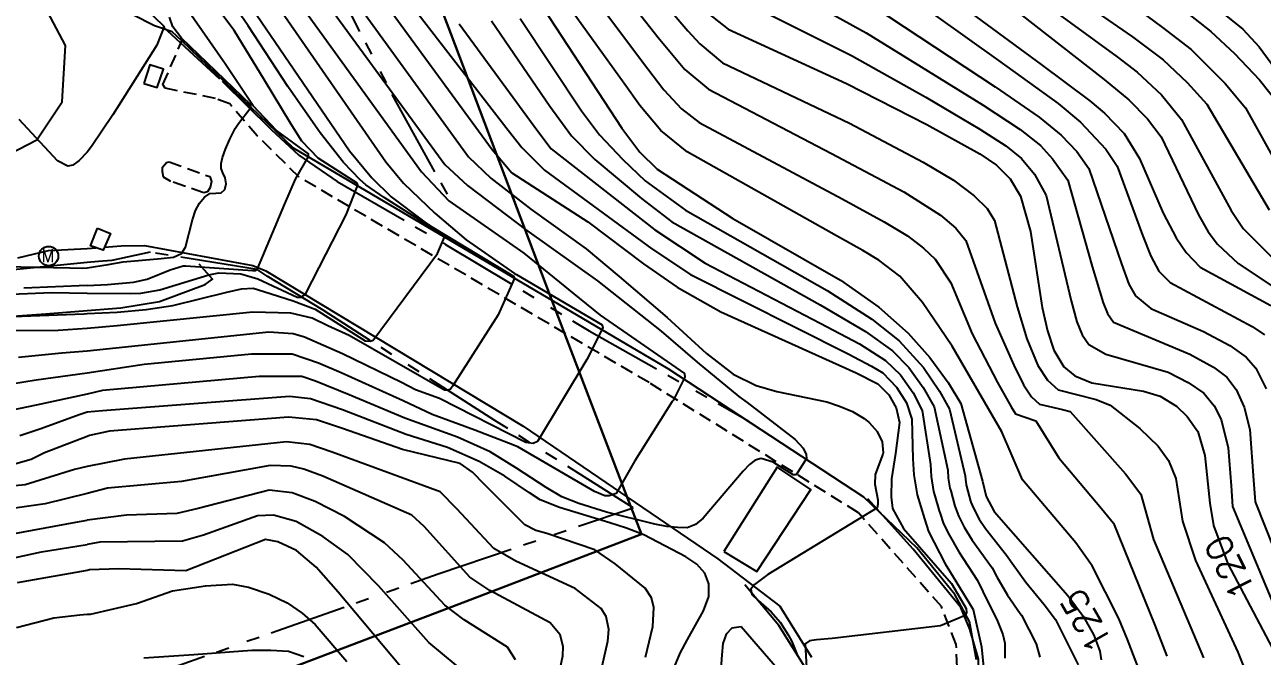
# Model space of a CAD drawing. Header units: feet. Extents: x 197796 to 199821, y 552499 to 555392.
# Drawn here: x 199112 to 199208, y 554372.5 to 554421.5 of the extents above; entities that cross this region are included whole.
import ezdxf
from ezdxf.enums import TextEntityAlignment as Align

# ---------------------------------------------------------------- set-up
doc = ezdxf.new("R2010")
doc.units = ezdxf.units.FT
doc.header["$MEASUREMENT"] = 0
doc.linetypes.add('ANYANG1', pattern=[11.5, 6, -1, 1, -1.5, 1, -1])
doc.linetypes.add('ANYANG11', pattern=[1.5, 1, -0.5])
for name, color, linetype in [('AA200', 7, 'CONTINUOUS'), ('AAA007', 7, 'ANYANG11'), ('AAC006', 7, 'ANYANG1'), ('AD002', 7, 'CONTINUOUS'), ('AD0022', 1, 'CONTINUOUS'), ('ADA085', 1, 'CONTINUOUS'), ('AE002', 1, 'ANYANG11'), ('AE130', 42, 'CONTINUOUS'), ('AE200', 1, 'CONTINUOUS'), ('AZ080', 1, 'CONTINUOUS'), ('AZ0801', 7, 'CONTINUOUS'), ('CA0011', 7, 'CONTINUOUS'), ('CAA001', 7, 'CONTINUOUS'), ('CAA002', 30, 'CONTINUOUS'), ('wipco_지적', 20, 'CONTINUOUS')]:
    doc.layers.add(name, color=color, linetype=linetype)
doc.styles.add('GHS', font='ROMANS', dxfattribs={"bigfont": 'NGSW.shx'})
doc.styles.add('NGSW', font='ROMANS.shx', dxfattribs={"bigfont": 'NGSW.shx'})

# ---------------------------------------------------------------- blocks, each defined once
blk = doc.blocks.new('AE200')
at = {"layer": 'AE200'}
blk.add_circle((0, 0), 0.75, dxfattribs=at)
at = {"layer": 'AE200', "style": 'GHS'}
blk.add_text('M', height=1, dxfattribs=at).set_placement((-0.582, -0.477))

msp = doc.modelspace()

# ---------------------------------------------------------------- linework, layer by layer
at = {"layer": 'AA200', "color": 255}
for points in [[(199121.2, 554416.95), (199122.25, 554416.65), (199122.73, 554418.07), (199121.67, 554418.41)], [(199117.6, 554405.72), (199118.62, 554405.31), (199118.04, 554404), (199117.08, 554404.35)]]:
    msp.add_lwpolyline(points, close=True, dxfattribs=at)
at = {"layer": 'AAA007', "color": 255}
msp.add_lwpolyline([(199123.3, 554409.35), (199122.73, 554409.69), (199122.66, 554410.09), (199122.67, 554410.46), (199122.98, 554410.81), (199123.18, 554410.87), (199126.32, 554409.72), (199126.45, 554409.35), (199126.37, 554408.87), (199126.15, 554408.55), (199125.86, 554408.47), (199123.3, 554409.35)], dxfattribs=at)
at = {"layer": 'AAC006', "color": 255}
for points in [[(199150.09, 554481.1), (199147.3, 554481.01), (199145.49, 554480.14), (199141.2, 554476.69), (199137.3, 554473.53), (199130.71, 554465.85), (199125.96, 554460.57), (199124.41, 554456.38), (199124.49, 554453.62), (199126.15, 554447.11), (199129.29, 554438.26), (199135.22, 554426.34), (199140.86, 554415.34), (199145.03, 554407.86)], [(199122.68, 554421.38), (199127.28, 554417.14), (199131.08, 554413.37), (199133.23, 554411.38), (199136.22, 554409.34), (199144.63, 554404.46), (199155.78, 554397.75), (199168.17, 554390.74)], [(199116.8, 554369.48), (199120.25, 554370.47), (199144.05, 554378.87), (199159.19, 554384.01), (199148.46, 554390.78), (199135.13, 554399.34), (199130.78, 554401.99), (199130, 554402.51), (199121.71, 554403.85), (199118.72, 554403.21), (199117.7, 554403.13), (199116.8, 554403.04)], [(199131.98, 554344.07), (199135.65, 554340.86), (199138.95, 554338.63), (199142.81, 554336.2), (199146.69, 554334.88), (199149.89, 554334.48), (199153.44, 554334.42), (199156.76, 554334.63), (199160.6, 554335.56), (199165.14, 554336.83), (199167.75, 554337.95), (199173.92, 554342.14), (199176.68, 554344.51), (199178.29, 554345.85), (199181, 554352.72), (199183.99, 554361.2), (199185.25, 554365.59), (199185.63, 554367.47), (199185.98, 554369.82), (199186, 554372.24), (199185.31, 554374.57), (199184.62, 554376.25), (199180.93, 554380.79), (199177.41, 554384.7)]]:
    msp.add_lwpolyline(points, dxfattribs=at)
at = {"layer": 'AAC006', "color": 255, "flags": 128}
msp.add_lwpolyline([(199116.8, 554403.04), (199110.76, 554402.46), (199103.13, 554401.99), (199095.87, 554401.82), (199090.83, 554401.72), (199087.45, 554402.53), (199084.12, 554402.87), (199080.9, 554402.74), (199077.48, 554402.27), (199073.7, 554401.63), (199070.92, 554400.83), (199069.64, 554400.25), (199066.93, 554398.01), (199064.82, 554394.82), (199063.34, 554391.87), (199062.54, 554389.72), (199062.6, 554381.81), (199063.5, 554370.87), (199064.87, 554358.29), (199065.35, 554353.78), (199065.13, 554351.65), (199064.24, 554347.79), (199063.14, 554344.63), (199060.55, 554340.68), (199056.58, 554337.74), (199055.52, 554337.43)], dxfattribs=at)
at = {"layer": 'AD002', "color": 255, "flags": 128}
msp.add_lwpolyline([(199109.33, 554410.74), (199112.89, 554412.58), (199114.86, 554415.53), (199115.14, 554419.91), (199111.89, 554426.03)], dxfattribs=at)
at = {"layer": 'AD0022', "color": 255}
for points in [[(199124.16, 554420.26), (199123.42, 554420.97), (199122.03, 554421.44), (199118.66, 554423.14), (199116.8, 554426.19)], [(199116.8, 554404.15), (199117.49, 554404.2)]]:
    msp.add_lwpolyline(points, dxfattribs=at)
at = {"layer": 'AD0022', "color": 255, "flags": 128}
msp.add_lwpolyline([(199111.42, 554403.41), (199113.81, 554403.98), (199116.8, 554404.15)], dxfattribs=at)
at = {"layer": 'ADA085', "color": 255}
for points in [[(199185.85, 554372.19), (199185.3, 554375.17), (199184.16, 554377.26), (199181.22, 554380.9), (199177.09, 554384.83), (199161.9, 554394.8), (199132.83, 554411.92), (199124.16, 554420.26)], [(199118.15, 554404.25), (199119.45, 554404.35), (199121.26, 554404.36), (199129.68, 554402.81), (199130.69, 554402.41), (199150.64, 554390.34), (199165.77, 554380.04), (199170.57, 554376.36), (199173.03, 554372.4)]]:
    msp.add_lwpolyline(points, dxfattribs=at)
at = {"layer": 'AE002', "color": 255}
msp.add_lwpolyline([(199184.39, 554370.13), (199184.27, 554373.38), (199183.12, 554376.33), (199176.67, 554383.62), (199160.42, 554393.72), (199133.26, 554409.68), (199130.01, 554412.89), (199127.88, 554415.36), (199126.76, 554415.79), (199122.86, 554416.58), (199122.69, 554416.87), (199124.16, 554420.26)], dxfattribs=at)
at = {"layer": 'AE130', "color": 255}
msp.add_lwpolyline([(199166.24, 554380.6), (199168.78, 554379.05), (199172.97, 554385.43), (199170.38, 554387.15)], close=True, dxfattribs=at)
at = {"layer": 'AZ080', "color": 255}
msp.add_lwpolyline([(199143.01, 554347.04), (199144.69, 554345.75), (199146.86, 554345.09), (199150.57, 554344.37), (199154.36, 554344.02), (199157.69, 554344.26), (199160.47, 554345.04), (199163.53, 554346.17), (199166.36, 554348.6), (199168.32, 554351.05), (199170.44, 554354.02), (199172.25, 554357.31), (199173.03, 554359.86), (199173.76, 554363.23), (199173.78, 554367.06), (199172.66, 554371.39), (199170.51, 554374.85), (199167.87, 554378.01)], dxfattribs=at)
at = {"layer": 'AZ0801', "color": 255}
msp.add_lwpolyline([(199116.8, 554399.31), (199119.43, 554399.54), (199122.43, 554400.03), (199125.98, 554401.35), (199126.53, 554401.76), (199125.51, 554402.92)], dxfattribs=at)
at = {"layer": 'AZ0801', "color": 255, "flags": 128}
msp.add_lwpolyline([(199089.15, 554399.05), (199092.9, 554398.19), (199098.47, 554398.25), (199106.33, 554398.54), (199113.61, 554399.07), (199116.8, 554399.31)], dxfattribs=at)
at = {"layer": 'CAA001', "color": 255}
for points, elevation in [([(199116.8, 554428.9), (199118.24, 554426.41), (199119.63, 554424.45), (199121.96, 554422.18), (199122.78, 554421.37), (199122.23, 554419.94), (199118.79, 554414.51), (199117.15, 554412.06), (199116.8, 554411.61)], 140), ([(199138.86, 554424.68), (199148.25, 554411.83), (199149.78, 554410.01), (199155.68, 554406.21), (199160, 554402.94), (199162.6, 554401.13), (199166, 554399.21), (199176.51, 554394.48), (199178.17, 554393.63), (199179.03, 554392.76), (199179.6, 554391.76), (199179.87, 554390.62), (199179.55, 554388.22), (199179.25, 554386.25), (199179.21, 554384.85), (199179.33, 554383.95), (199180.18, 554382.4), (199183.9, 554378.11), (199185.05, 554376.17), (199185.07, 554375.88), (199184.96, 554375.64), (199183.05, 554374.84), (199174.64, 554373.86), (199173.43, 554373.74), (199172.88, 554373.66), (199172.55, 554373.44), (199172.72, 554370.22)], 130), ([(199128.54, 554424.41), (199137.18, 554411.71), (199138.91, 554409.63), (199140.4, 554408.14), (199143.03, 554406.19), (199143.43, 554405.91), (199149.89, 554402), (199149.98, 554401.84), (199148.71, 554398.99), (199145.18, 554393.46), (199145.01, 554393.21), (199144.83, 554393.13), (199144.54, 554393.13), (199137.15, 554397.37), (199135.5, 554398.13), (199134.27, 554398.72), (199132.62, 554399.12), (199129.67, 554399.18), (199119.14, 554398.12), (199116.8, 554397.93)], 135), ([(199151.3, 554424.23), (199158.3, 554413.47), (199159.7, 554411.61), (199161.06, 554410.31), (199166.93, 554406.48), (199175.28, 554401.69), (199178.25, 554399.58), (199180.53, 554397.56), (199182.23, 554395.66), (199183.65, 554393.72), (199184.63, 554392.11), (199186.31, 554386.06), (199186.6, 554384.88), (199187.21, 554383.71), (199192.92, 554377.18), (199194.13, 554375.58), (199194.96, 554374.12), (199195.41, 554372.87), (199195.52, 554372.19)], 125), ([(199184.14, 554423.38), (199190.86, 554418.42), (199194.63, 554415.61), (199195.77, 554414.64), (199197.29, 554413.06), (199198.5, 554411.13), (199200.34, 554406.89), (199201.33, 554404.96), (199202.11, 554403.83), (199203.19, 554402.69), (199208.68, 554399.72)], 115), ([(199164.63, 554422.71), (199166.56, 554421.18), (199175.76, 554416.94), (199181.99, 554413.76), (199186.09, 554411.5), (199187.4, 554410.62), (199188.45, 554409.56), (199189.25, 554408.19), (199190.03, 554405.47), (199190.95, 554399.55), (199191.36, 554397.75), (199191.85, 554396.25), (199192.61, 554394.95), (199193.46, 554394.26), (199194.8, 554393.71), (199198.8, 554393.07), (199200.09, 554392.67), (199201.36, 554391.88), (199202.19, 554391.1), (199203.02, 554389.93), (199203.56, 554388.06), (199203.94, 554384.37), (199204.23, 554382.63), (199205.36, 554379.66), (199209.04, 554372.63)], 120), ([(199201.95, 554422.63), (199204.03, 554420.98), (199205.86, 554419.27), (199207.81, 554417.24), (199209.3, 554415.34)], 110), ([(199160.16, 554372.4), (199160.72, 554374.77), (199160.8, 554376.25), (199160.62, 554377), (199160.13, 554377.77), (199157.8, 554379.66), (199156.22, 554380.74), (199152.48, 554382), (199151.64, 554382.23), (199150.79, 554382.68), (199147.65, 554385.81), (199146.71, 554386.78), (199145.75, 554387.45), (199141.28, 554388.54), (199136.64, 554390.16), (199134.6, 554390.82), (199132.45, 554391.05), (199118.54, 554389.96), (199116.99, 554389.61), (199116.8, 554389.53)], 130), ([(199116.8, 554389.53), (199113.51, 554388.27), (199112.46, 554387.76), (199111.1, 554387.37)], 130), ([(199143.15, 554369.26), (199136.29, 554377.46), (199134.59, 554379.39), (199133.05, 554380.68), (199131.6, 554381.35), (199130.65, 554381.55), (199124.46, 554379.1), (199119.27, 554379.25), (199116.99, 554379.17), (199116.8, 554379.14)], 125)]:
    msp.add_lwpolyline(points, dxfattribs=dict(at, elevation=elevation))
at = {"layer": 'CAA001', "color": 255, "flags": 128}
for points, elevation in [([(199116.8, 554411.61), (199116.19, 554410.98), (199115.71, 554410.6), (199115.31, 554410.52), (199114.51, 554410.94), (199111.53, 554414.16)], 140), ([(199116.8, 554397.93), (199114.55, 554397.78), (199097.64, 554397.69)], 135), ([(199116.8, 554379.14), (199111.37, 554378.16)], 125)]:
    msp.add_lwpolyline(points, dxfattribs=dict(at, elevation=elevation))
at = {"layer": 'CAA002', "color": 255}
for points, elevation in [([(199116.8, 554400.67), (199120.19, 554400.64), (199120.97, 554400.68), (199122.45, 554400.92), (199126.25, 554402.09), (199127.04, 554402.24), (199128.74, 554402.16), (199130.05, 554401.79), (199133.12, 554400.35), (199133.4, 554400.35), (199133.75, 554400.59), (199136.91, 554406.76), (199137.81, 554409.06), (199137.78, 554409.22), (199134.75, 554411.15), (199133.48, 554412.46), (199132.59, 554413.86), (199130.57, 554417.22), (199128.21, 554421.06), (199125.72, 554424.43), (199122.02, 554428.94), (199119.52, 554431.97), (199116.8, 554435.06)], 137), ([(199116.8, 554401.27), (199118.39, 554401.35), (199120.4, 554401.53), (199121.46, 554401.76), (199123.25, 554402.49), (199124.26, 554402.78), (199124.46, 554402.8), (199129.65, 554402.42), (199129.91, 554402.44), (199130.03, 554402.56), (199132.14, 554407.6), (199132.97, 554409.51), (199133.99, 554411.27), (199133.98, 554411.48), (199131.5, 554413.3), (199129.69, 554415.21), (199127.53, 554418.47), (199125.13, 554421.89), (199123.21, 554424.75), (199121.72, 554426.93), (199121.49, 554427.34), (199118.66, 554431.06), (199116.8, 554433.5)], 138), ([(199154.62, 554428.83), (199161.13, 554420.52), (199163.2, 554418.03), (199165.05, 554416.5), (199174.59, 554411.52), (199180.19, 554408.53), (199183.05, 554406.73), (199184.23, 554405.72), (199185.02, 554404.76), (199187.3, 554398.33), (199188.73, 554395.07), (199189.48, 554393.56), (199190.11, 554392.63), (199190.72, 554392.04), (199192.51, 554391.64), (199193.11, 554391.47), (199197.4, 554386.64), (199198.59, 554385.05), (199199.59, 554381.54), (199203.45, 554372.36)], 122), ([(199172.58, 554429.43), (199187.55, 554418.75), (199192.18, 554415.39), (199193.92, 554413.96), (199195.87, 554411.84), (199196.75, 554410.52), (199198.72, 554405.17), (199199.37, 554403.53), (199200, 554402.38), (199200.86, 554401.49), (199207.25, 554398.09), (199208.19, 554397.44)], 116), ([(199152.76, 554428.24), (199159.91, 554418.63), (199161.56, 554416.46), (199162.94, 554414.98), (199164.31, 554413.93), (199175.42, 554407.99), (199178.68, 554406.22), (199180.48, 554405.12), (199181.73, 554404.17), (199182.64, 554403.31), (199183.86, 554401.47), (199185.51, 554397.52), (199187.48, 554393.74), (199188.52, 554391.85), (199188.87, 554391.31), (199190.45, 554390.76), (199192.24, 554387.88), (199195.55, 554383.95), (199196.47, 554382.81), (199199.69, 554374.89), (199200.62, 554372.47)], 123), ([(199170.72, 554427.65), (199187.29, 554416.7), (199190.7, 554414.34), (199192.4, 554412.94), (199193.63, 554411.67), (199194.55, 554410.36), (199197.1, 554402.94), (199197.67, 554401.37), (199198.17, 554400.45), (199199.36, 554399.48), (199203.45, 554397.7), (199205.51, 554396.6), (199206.78, 554395.71), (199207.53, 554394.85), (199208.32, 554393.25)], 117), ([(199181.5, 554428.42), (199195.76, 554417.26), (199197.67, 554415.67), (199199.12, 554414.22), (199200.17, 554412.8), (199203.06, 554406.76), (199203.83, 554405.42), (199204.54, 554404.47), (199206.15, 554402.96), (199209.92, 554400.46)], 114), ([(199199.01, 554369.99), (199197.56, 554373.78), (199196.89, 554375.4), (199194.83, 554379.49), (199193.56, 554381.28), (199189.42, 554386.18), (199187.8, 554389.9), (199183.95, 554396.54), (199181.66, 554399.95), (199179.88, 554401.98), (199178.27, 554403.22), (199177.02, 554403.98), (199174.97, 554405.13), (199163.39, 554411.65), (199161.35, 554413.31), (199159.72, 554415.24), (199158.5, 554416.95), (199151.48, 554426.71)], 124), ([(199192.55, 554427.06), (199200.29, 554421.31), (199202.5, 554419.59), (199205.14, 554416.94), (199206.71, 554415.07), (199217.19, 554396.18)], 111), ([(199133.37, 554426.02), (199144.58, 554410.66), (199146.32, 554409.03), (199150.94, 554405.53), (199156.43, 554401.63), (199161.36, 554397.73), (199164.15, 554395.31), (199167.38, 554392.64), (199168.04, 554392.17), (199171.77, 554389.3), (199172.38, 554388.63), (199172.62, 554388.14), (199172.64, 554387.84), (199171.85, 554386.56), (199171.61, 554386.56), (199170.06, 554387.54), (199169.13, 554387.82), (199168.67, 554387.69), (199168.21, 554387.35), (199167.72, 554386.84), (199164.62, 554383.19), (199164.03, 554382.71), (199163.37, 554382.44), (199162.64, 554382.46), (199161.81, 554382.56), (199160.88, 554382.73), (199157.11, 554383.65), (199154.97, 554384.33), (199153.66, 554384.85), (199152.44, 554385.58), (199150.13, 554387.09), (199148.08, 554388.35), (199145.56, 554389.48), (199141.47, 554390.96), (199137.15, 554392.77), (199134.53, 554393.84), (199133.48, 554394.2), (199130.15, 554394.19), (199118, 554393.11), (199116.8, 554392.83)], 132), ([(199116.8, 554399.09), (199119.15, 554399.19), (199121.38, 554399.4), (199123.46, 554399.72), (199127.65, 554400.75), (199128.8, 554401.01), (199129.69, 554401.05), (199130.53, 554400.8), (199132.81, 554400.07), (199134.5, 554399.42), (199138.39, 554396.97), (199138.77, 554396.95), (199139.01, 554397.02), (199144.01, 554403.76), (199144.55, 554405.01), (199144.55, 554405.11), (199139.87, 554408.11), (199138.44, 554409.08), (199137.99, 554409.46), (199136.7, 554410.81), (199134.9, 554413.12), (199132.39, 554416.73), (199129.3, 554421.42), (199127.04, 554424.77)], 136), ([(199130.8, 554424.14), (199139.98, 554410.86), (199141.36, 554409.2), (199143.8, 554406.89), (199146.24, 554404.81), (199149.99, 554402.2), (199150.13, 554402.11), (199156.78, 554398.2), (199156.83, 554397.98), (199155.59, 554395.51), (199151.77, 554389.14), (199151.42, 554389), (199150.86, 554389.07), (199144.17, 554392.5), (199142.29, 554393.17), (199141.22, 554393.72), (199136.62, 554395.96), (199133.68, 554397.26), (199132.79, 554397.51), (199130.92, 554397.65), (199116.8, 554396.17)], 134), ([(199141, 554424.34), (199149.5, 554413.34), (199150.54, 554411.97), (199152.32, 554410.21), (199160.63, 554404.12), (199163.64, 554402.13), (199175.87, 554395.95), (199177.69, 554395), (199178.57, 554394.47), (199179.64, 554393.37), (199180.41, 554392.15), (199180.82, 554390.89), (199180.9, 554387.79), (199180.98, 554386.56), (199181.24, 554385), (199181.81, 554383.13), (199182.12, 554382.15), (199183.41, 554379.66), (199184.02, 554378.63), (199185.58, 554376.09), (199186.24, 554373.21), (199186.39, 554371.63)], 129), ([(199160.69, 554424.29), (199163.43, 554421.03), (199164.36, 554420.03), (199166.12, 554418.55), (199175.98, 554413.86), (199181.7, 554410.83), (199184.06, 554409.44), (199185.66, 554408.24), (199186.66, 554407.25), (199187.25, 554406.32), (199188.99, 554399.6), (199189.75, 554397.13), (199190.59, 554395.05), (199191.34, 554393.92), (199192.17, 554393.15), (199195.12, 554392.42), (199196.22, 554391.96), (199198.52, 554390.15), (199199.93, 554388.79), (199200.75, 554387.67), (199201.31, 554386.27), (199201.82, 554382.95), (199202.83, 554379.92), (199206.13, 554372.8), (199207.09, 554370.37)], 121), ([(199170.88, 554424.43), (199177.28, 554420.88), (199186.36, 554415.27), (199189.23, 554413.38), (199190.8, 554412.13), (199191.73, 554411.1), (199192.93, 554409.45), (199194.82, 554402.73), (199195.66, 554399.91), (199196.02, 554399.08), (199196.48, 554398.42), (199202.39, 554395.92), (199204.24, 554394.92), (199205.27, 554394.15), (199205.99, 554393.2), (199206.62, 554391.82), (199207.06, 554390.09), (199207.35, 554386.14), (199207.46, 554384.47), (199210.36, 554377.17)], 118), ([(199189.22, 554424.53), (199196.76, 554419.01), (199198.3, 554417.84), (199200.19, 554416.07), (199201.74, 554414.16), (199205.61, 554407.09), (199206.53, 554405.7), (199211.25, 554400.96)], 113), ([(199193.02, 554424), (199197.96, 554420.57), (199200.34, 554418.78), (199202.19, 554417.04), (199203.72, 554415.35), (199208.55, 554407.14)], 112), ([(199133.08, 554423.49), (199142.75, 554410.08), (199144.89, 554407.84), (199150.7, 554403.78), (199155, 554400.28), (199156.63, 554398.95), (199163.18, 554394.43), (199163.19, 554394.14), (199162.3, 554392.33), (199162.22, 554392.25), (199159.33, 554387.66), (199157.87, 554385.1), (199157.33, 554384.93), (199156.98, 554384.94), (199156.2, 554385.26), (199150.23, 554388.73), (199149.51, 554389.02), (199146.91, 554390.02), (199143.59, 554391.24), (199141.35, 554392.3), (199136.53, 554394.47), (199134.76, 554395.23), (199132.72, 554395.92), (199129.56, 554395.94), (199121.24, 554395.12), (199116.8, 554394.45)], 133), ([(199137.65, 554423.34), (199146.42, 554411.25), (199148.15, 554409.59), (199151.25, 554407.2), (199155.55, 554404.1), (199158.1, 554401.95), (199161.84, 554398.77), (199164.87, 554395.98), (199166.94, 554394.39), (199168.73, 554393.49), (199170.34, 554393.03), (199174.21, 554392.23), (199175.21, 554391.89), (199176.22, 554391.47), (199177.11, 554390.94), (199177.5, 554390.63), (199178.12, 554389.92), (199178.51, 554389.12), (199178.6, 554388.28), (199178.57, 554388.16), (199177.98, 554386.59), (199177.96, 554385.84), (199178.17, 554384.61), (199178.17, 554384.27), (199178.13, 554383.99), (199169.65, 554378.81), (199169.12, 554378.44), (199168.62, 554378.05), (199168.32, 554377.67), (199168.41, 554377.27), (199168.89, 554376.8), (199169.91, 554375.92), (199170.61, 554375.11), (199171.22, 554374.13), (199171.5, 554373.61), (199171.97, 554372.46)], 131), ([(199203.91, 554423.28), (199206.51, 554421.16), (199207.79, 554419.8), (199209.37, 554417.65)], 109), ([(199116.8, 554402.64), (199118.44, 554402.9), (199119.6, 554403.1), (199122.56, 554403.36), (199123.51, 554403.47), (199124.13, 554403.75), (199124.44, 554404.23), (199124.99, 554406.37), (199125.23, 554407.09), (199125.54, 554407.67), (199125.92, 554408.12), (199126.33, 554408.4), (199126.79, 554408.44), (199127.22, 554408.45), (199127.49, 554408.73), (199127.59, 554409.16), (199127.53, 554409.62), (199127.33, 554410.01), (199127.21, 554410.35), (199127.21, 554410.73), (199127.32, 554411.21), (199127.54, 554411.86), (199127.89, 554412.64), (199128.31, 554413.46), (199128.56, 554413.84), (199129.51, 554415.1), (199129.51, 554415.29), (199124.12, 554420.47), (199123.46, 554421.34), (199123.19, 554422.1)], 139), ([(199148.19, 554421.82), (199152.73, 554415.2), (199154.4, 554412.88), (199156.22, 554411.06), (199159.85, 554408.01), (199162.19, 554406.22), (199173.71, 554399.76), (199177.23, 554397.7), (199179.31, 554396.2), (199180.59, 554394.9), (199181.71, 554393.35), (199182.55, 554391.85), (199183.61, 554386.93), (199183.64, 554386.31), (199183.77, 554385.53), (199183.84, 554385.31), (199184.17, 554384.13), (199184.2, 554384.01), (199184.44, 554383.37), (199184.89, 554382.5), (199185.5, 554381.48), (199187.05, 554379.34), (199187.41, 554378.64), (199188.24, 554377.21), (199189.24, 554375.79), (199189.33, 554375.67), (199190.47, 554373.44), (199190.76, 554372.41)], 127), ([(199150.43, 554422.01), (199155.19, 554414.83), (199156.58, 554412.97), (199158.4, 554411.04), (199160.13, 554409.4), (199163.26, 554407.12), (199174.25, 554400.87), (199177.72, 554398.66), (199179.84, 554396.97), (199181.72, 554394.9), (199182.98, 554393.06), (199183.74, 554391.67), (199184.96, 554386.49), (199184.98, 554386.19), (199185.04, 554385.8), (199185.07, 554385.69), (199185.38, 554384.51), (199185.4, 554384.44), (199185.6, 554383.98), (199186.05, 554383.11), (199186.54, 554382.39), (199188.18, 554380.32), (199188.61, 554379.69), (199189.68, 554378.23), (199191.08, 554376.49), (199191.96, 554375.32), (199193.72, 554371.81)], 126), ([(199169.35, 554422.53), (199176.15, 554419.12), (199181.92, 554415.89), (199186.11, 554413.41), (199188.12, 554412.11), (199189.33, 554411.12), (199190.33, 554409.92), (199191.25, 554408.25), (199193.18, 554400.08), (199193.64, 554398.45), (199194.03, 554397.43), (199194.56, 554396.68), (199195.89, 554395.94), (199200.73, 554394.53), (199202.27, 554393.74), (199203.49, 554392.89), (199204.28, 554391.93), (199204.82, 554390.87), (199205.37, 554388.66), (199205.6, 554385.7), (199205.72, 554384.1), (199209.67, 554374.63)], 119), ([(199145.69, 554421.59), (199151.8, 554413.25), (199152.83, 554411.87), (199160.88, 554405.58), (199164.77, 554402.99), (199173.71, 554398.35), (199176.76, 554396.73), (199178.78, 554395.44), (199179.93, 554394.32), (199180.92, 554392.93), (199181.62, 554391.56), (199182.26, 554387.36), (199182.31, 554386.43), (199182.5, 554385.27), (199182.61, 554384.93), (199182.95, 554383.76), (199183.01, 554383.57), (199183.28, 554382.76), (199183.73, 554381.9), (199184.46, 554380.57), (199185.91, 554378.35), (199186.75, 554376.65), (199187.42, 554375.32), (199187.89, 554374.17), (199188.04, 554373.49), (199188.04, 554372.31)], 128), ([(199162.41, 554371.64), (199162.83, 554372.71), (199163.41, 554373.78), (199164.64, 554375.99), (199165.06, 554377.11), (199165.07, 554378.1), (199164.75, 554378.93), (199164.14, 554379.62), (199163.27, 554380.18), (199160.01, 554381.89), (199158.67, 554382.42), (199157.37, 554382.84), (199153.47, 554384.02), (199151.97, 554384.63), (199151.15, 554385.16), (199149.24, 554386.46), (199147.24, 554387.59), (199144.77, 554388.68), (199141.58, 554389.68), (199136.63, 554391.61), (199134.14, 554392.46), (199132.51, 554392.64), (199118.01, 554391.54), (199116.8, 554391.42)], 131), ([(199156.79, 554371.71), (199157.22, 554373.64), (199157.29, 554374.54), (199157.1, 554375.55), (199156.7, 554376.17), (199154.69, 554377.73), (199150.09, 554379.86), (199148.38, 554380.85), (199145.5, 554383.92), (199144.21, 554385.23), (199135.83, 554388.31), (199134.09, 554388.91), (199132.27, 554389.11), (199119.71, 554387.77), (199116.8, 554387.22)], 129), ([(199153.41, 554371.04), (199153.73, 554372.51), (199153.76, 554373.24), (199153.53, 554374.13), (199152.75, 554375.07), (199148.07, 554377.59), (199146.5, 554378.6), (199142.97, 554382.55), (199142.02, 554383.44), (199135.09, 554386.45), (199133.63, 554387.01), (199132.65, 554387.23), (199131.02, 554387.28), (199124.12, 554386.04), (199118.39, 554385.52), (199116.8, 554385.11)], 128), ([(199150.07, 554372.19), (199149.44, 554373.17), (199146.06, 554375.31), (199144.56, 554376.43), (199141.33, 554379.94), (199139.89, 554381.29), (199136.78, 554383.33), (199134.52, 554384.48), (199132.71, 554385.17), (199130.93, 554385.37), (199125.43, 554383.95), (199123.76, 554383.56), (199119.85, 554383.43), (199116.8, 554383.05)], 127), ([(199146.5, 554370.9), (199143.33, 554373.54), (199139.42, 554377.95), (199137.04, 554380.38), (199135.11, 554381.76), (199133.02, 554382.94), (199131.28, 554383.42), (199130.04, 554383.37), (199125.84, 554381.87), (199124.22, 554381.41), (199117.8, 554381.32), (199116.8, 554381.15)], 126), ([(199116.8, 554375.73), (199117.06, 554375.73), (199120.63, 554376.57), (199123.44, 554377.55), (199125.99, 554377.94), (199128.08, 554378.07), (199129.34, 554377.83), (199130.94, 554377.3), (199132.34, 554376.62), (199133.51, 554375.82), (199134.51, 554374.93), (199136.96, 554372.06)], 124), ([(199133.63, 554372.43), (199132.43, 554372.83), (199131.06, 554372.92), (199129.58, 554372.93), (199125.08, 554372.58), (199121.22, 554372.32)], 123)]:
    msp.add_lwpolyline(points, dxfattribs=dict(at, elevation=elevation))
at = {"layer": 'CAA002', "color": 255, "flags": 128}
for points, elevation in [([(199106.55, 554402.81), (199115.46, 554402.64), (199116.426, 554402.622), (199116.8, 554402.64)], 139), ([(199100.27, 554400.15), (199114.03, 554400.72), (199116.8, 554400.67)], 137), ([(199116.8, 554401.27), (199111.89, 554401.06)], 138), ([(199109.68, 554398.8), (199116.589, 554399.071), (199116.8, 554399.09)], 136), ([(199116.8, 554396.17), (199114.84, 554396.01), (199111.47, 554395.68)], 134), ([(199116.8, 554394.45), (199112.84, 554393.9), (199110.93, 554393.59)], 133), ([(199116.8, 554392.83), (199112.85, 554391.98), (199110.99, 554391.59)], 132), ([(199116.8, 554391.42), (199116.201, 554391.215), (199113.22, 554390.14), (199111.59, 554389.59)], 131), ([(199116.8, 554387.22), (199115.823, 554386.972), (199111.99, 554385.78), (199102.67, 554384.89)], 129), ([(199116.8, 554385.11), (199113.54, 554384.31), (199107.2, 554383.4)], 128), ([(199107.77, 554381.38), (199115.927, 554382.892), (199116.8, 554383.05)], 127), ([(199109.2, 554379.7), (199113.26, 554380.58), (199116.8, 554381.15)], 126), ([(199111.33, 554374.7), (199114.22, 554375.46), (199116.252, 554375.694), (199116.8, 554375.73)], 124)]:
    msp.add_lwpolyline(points, dxfattribs=dict(at, elevation=elevation))
at = {"layer": 'CAA002', "color": 255, "elevation": 132}
msp.add_lwpolyline([(199167.57, 554374.76), (199166.84, 554374.65), (199166.41, 554374.18), (199166.16, 554373.45), (199166.08, 554372.57), (199165.97, 554371.19), (199165.71, 554369.41), (199165.73, 554368.56), (199165.92, 554367.73), (199166.29, 554366.97), (199166.78, 554366.42), (199167.4, 554366.19), (199168.06, 554366.23), (199168.71, 554366.39), (199169.33, 554366.64), (199169.92, 554366.95), (199170.41, 554367.38), (199170.77, 554367.97), (199171, 554368.68), (199171.04, 554369.42), (199171.05, 554370.57), (199171.04, 554370.74), (199171.04, 554370.75)], close=True, dxfattribs=at)
at = {"layer": 'wipco_지적', "color": 20}
for points in [[(199102.955, 554305.756), (199103.808, 554321.577), (199104.415, 554332.448), (199105.089, 554345.316), (199105.599, 554355.66), (199105.876, 554361.344), (199114.699, 554364.736), (199124.828, 554368.585), (199146.213, 554376.716), (199159.84, 554381.955), (199158.673, 554384.943), (199153.038, 554399.701), (199145.057, 554420.755), (199137.327, 554441.044), (199131.676, 554455.795), (199132.756, 554458.103), (199133.593, 554459.981), (199135.894, 554465.05), (199138.703, 554471.267), (199144.332, 554483.888), (199146.403, 554488.516), (199146.595, 554491.077), (199146.931, 554495.899)], [(199146.931, 554495.899), (199146.595, 554491.077), (199146.403, 554488.516), (199144.332, 554483.888), (199138.703, 554471.267), (199135.894, 554465.05), (199133.593, 554459.981), (199132.756, 554458.103), (199131.676, 554455.795), (199137.327, 554441.044), (199145.057, 554420.755), (199153.038, 554399.701), (199158.673, 554384.943), (199159.84, 554381.955), (199146.213, 554376.716), (199124.828, 554368.585), (199114.699, 554364.736), (199105.876, 554361.344)]]:
    msp.add_lwpolyline(points, dxfattribs=at)

# ---------------------------------------------------------------- block references
at = {"layer": 'AE200', "color": 255}
msp.add_blockref('AE200', (199113.82, 554403.55), dxfattribs=at)

# ---------------------------------------------------------------- texts
at = {"layer": 'CA0011', "style": 'NGSW'}
for s, rotation, p in [('120', 117.63, (199205.21, 554382.11)), ('125', 119.62, (199193.95, 554377.93))]:
    msp.add_text(s, height=2, rotation=rotation, dxfattribs=at).set_placement(p, align=Align.RIGHT)

doc.saveas('drawing.dxf')
